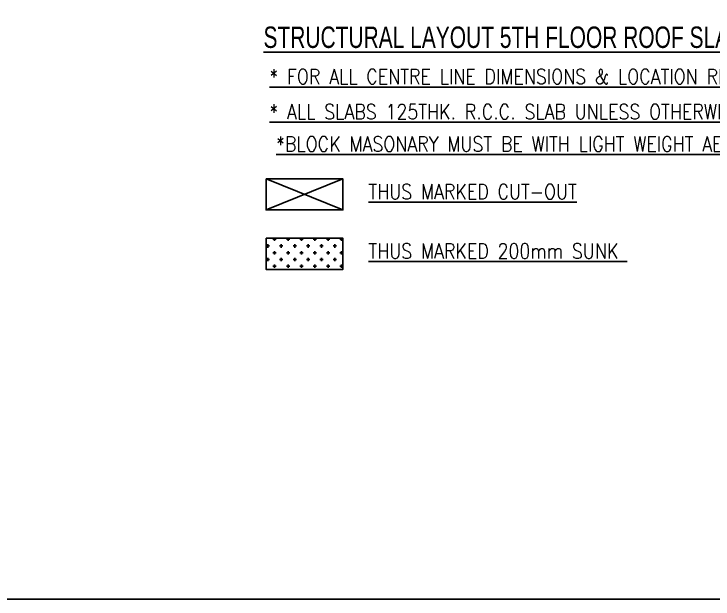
# Model space of a CAD drawing. Header units: millimetres. Extents: x 1078357 to 2594950, y -4969473 to -4636555.
# Drawn here: x 1588858 to 1601908, y -4682741 to -4671813 of the extents above; entities that cross this region are included whole.
import ezdxf

# ---------------------------------------------------------------- set-up
doc = ezdxf.new("R2010")
doc.units = ezdxf.units.MM
doc.layers.add('Boundary', color=40, linetype='Continuous', lineweight=30)
for name, color, linetype in [('S TEXT', 7, 'Continuous'), ('S-CUT OUT', 3, 'Continuous'), ('S-LEGEND', 7, 'Continuous'), ('SLAB FOLD', 8, 'Continuous')]:
    doc.layers.add(name, color=color, linetype=linetype)
doc.styles.add('ROMANS', font='romans.shx', dxfattribs={"width": 0.85})
doc.styles.add('SANSSERIF', font='sas_____.pfb')

msp = doc.modelspace()

# ---------------------------------------------------------------- hatches: boundary and pattern name
at = {"layer": 'SLAB FOLD', "ltscale": 1000}
h = msp.add_hatch(dxfattribs=at)
h.set_pattern_fill('CROSS', color=8, scale=500, angle=180)
h.set_pattern_definition([(180, (3072380.29, -4078896.86), (-125, -125), [62.5, -187.5]), (270, (3072349.04, -4078865.61), (125, -125), [62.5, -187.5])])
h.paths.add_polyline_path([(1593564.5, -4676001.8), (1595000, -4676001.8), (1595000, -4676583.1), (1593564.5, -4676583.1)])

# ---------------------------------------------------------------- linework, layer by layer
at = {"layer": 'Boundary', "ltscale": 700, "elevation": 0}
msp.add_lwpolyline([(1574104.5, -4636994.1), (1679698.7, -4636994.1), (1679698.7, -4682741.1), (1574104.5, -4682741.1)], close=True, dxfattribs=at)
at = {"layer": 'S-CUT OUT', "ltscale": 1000}
for p, q in [((1593564.5, -4674892.2, 0.2), (1595000, -4675473.6, 0.2)), ((1595000, -4674892.2, 0.2), (1593564.5, -4675473.6, 0.2))]:
    msp.add_line(p, q, dxfattribs=at)
at = {"layer": 'S-CUT OUT', "ltscale": 1000, "elevation": 0.2}
msp.add_lwpolyline([(1593564.5, -4674892.2), (1595000, -4674892.2), (1595000, -4675473.6), (1593564.5, -4675473.6)], close=True, dxfattribs=at)
at = {"layer": 'S-LEGEND', "color": 1, "linetype": 'Continuous', "elevation": 0.2}
msp.add_lwpolyline([(1593564.5, -4676001.8), (1595000, -4676001.8), (1595000, -4676583.1), (1593564.5, -4676583.1)], close=True, dxfattribs=at)

# ---------------------------------------------------------------- texts
at = {"layer": 'S TEXT', "color": 1, "extrusion": (-1.33677e-08, 3.74197e-09, 1), "style": 'SANSSERIF', "width": 0.7}
msp.add_text('%%USTRUCTURAL LAYOUT 5TH FLOOR ROOF SLAB LVL. (TOWER 1)', height=400, dxfattribs=at).set_placement((1593516.5, -4672446.9, 0.2))
at = {"layer": 'S-LEGEND', "color": 0, "linetype": 'Continuous', "style": 'ROMANS', "width": 0.85}
for s, p in [('%%U* FOR ALL CENTRE LINE DIMENSIONS & LOCATION REFER ARCH. DRG.', (1593628.7, -4673121.1, 0.2)), ('%%U* ALL SLABS 125THK. R.C.C. SLAB UNLESS OTHERWISE SPECIFIED.', (1593628.7, -4673779.4, 0.2)), ('%%UTHUS MARKED CUT-OUT', (1595475.1, -4675272.3, 0.2)), ('%%UTHUS MARKED 200mm SUNK ', (1595475.1, -4676381.9, 0.2))]:
    msp.add_text(s, height=280.28, dxfattribs=at).set_placement(p)
at = {"layer": 'S-LEGEND', "color": 0, "linetype": 'Continuous', "insert": (1593752, -4674474.3, 0.2), "char_height": 280.2804, "width": 26415.119, "attachment_point": 7, "style": 'ROMANS'}
msp.add_mtext('{\\L*BLOCK MASONARY MUST BE WITH LIGHT WEIGHT AERATED CONC. BLOCK DENSITY NOT MORE THAN 8.0KN/M\\fArial|b0|i0|c0|p34;\\l³}', dxfattribs=at)

doc.saveas('drawing.dxf')
